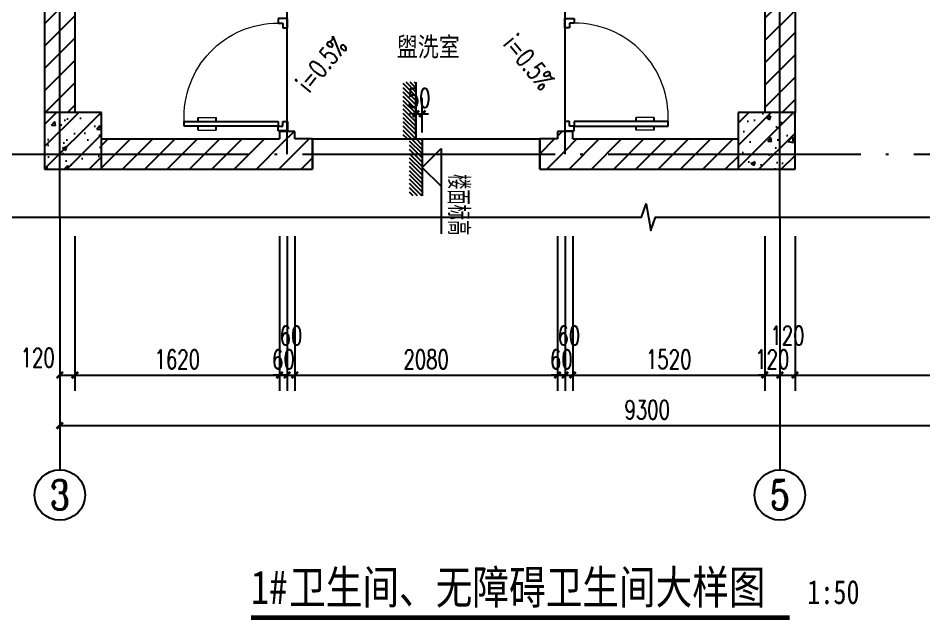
# Model space of a CAD drawing. Extents: x -216126 to 1846968, y -229642 to 543368.
# Drawn here: x 380282 to 387452, y 251408 to 256175 of the extents above; entities that cross this region are included whole.
import ezdxf
from ezdxf.enums import TextEntityAlignment as Align

# ---------------------------------------------------------------- set-up
doc = ezdxf.new("R2010")
doc.units = 0
doc.header["$LTSCALE"] = 1000
doc.header["$MEASUREMENT"] = 0
doc.linetypes.add('DASH', pattern=[0.35, 0.25, -0.1])
doc.linetypes.add('DOTE', pattern=[2.42, 2, -0.2, 0.02, -0.2])
doc.layers.get('Defpoints').update_dxf_attribs({"color": 250})
for name, color, linetype in [('AXIS', 171, 'Continuous'), ('AXIS_TEXT', 7, 'Continuous'), ('COLUMN', 9, 'Continuous'), ('DIM_ELEV', 171, 'Continuous'), ('DIM_SYMB', 171, 'Continuous'), ('DOTE', 8, 'DOTE'), ('PUB_DIM', 171, 'Continuous'), ('PUB_HATCH', 8, 'Continuous'), ('PUB_TEXT', 7, 'Continuous'), ('WALL', 9, 'Continuous'), ('WINDOW', 8, 'Continuous'), ('填充', 8, 'Continuous'), ('看线', 149, 'Continuous')]:
    doc.layers.add(name, color=color, linetype=linetype)
doc.styles.add('_TCH_AXIS', font='COMPLEX', dxfattribs={"bigfont": 'GBCBIG'})
doc.styles.add('_TCH_DIM', font='SIMPLEX', dxfattribs={"bigfont": 'GBCBIG'})
doc.styles.add('_TCH_DIM_T3', font='SIMPLEX', dxfattribs={"width": 0.705882, "bigfont": 'GBCBIG'})
doc.styles.add('COMPLEX', font='COMPLEX')
doc.styles.add('宋体', font='', dxfattribs={"width": 0.8})
doc.styles.get('宋体').set_extended_font_data('SimSun')
doc.dimstyles.new('_TCH_ARCH&&50', dxfattribs={"dimtxt": 148.75, "dimasz": 50, "dimexe": 125, "dimexo": 150, "dimgap": 50, "dimtad": 1, "dimdec": 0, "dimzin": 0, "dimdsep": 46, "dimtxsty": '_TCH_DIM_T3', "dimblk": 'ARCHTICK', "dimcen": 0.09, "dimclrt": 7, "dimazin": 2, "dimtfac": 1, "dimtdec": 0, "dimtix": 1, "dimtmove": 2, "dimatfit": 3, "dimfxl": 0, "dimtolj": 1, "dimtzin": 0, "dimarcsym": 0})
pattern_1 = [(45, (0, 0), (-88.388348, 88.388348), []), (50, (0, 0), (358.6301, -31.37607), [37.5, -412.5]), (355, (0, 0), (-69.37567, 376.09607), [30, -330]), (100.4514, (29.9, -2.6), (289.2547, 344.71977), [31.8701, -350.57106]), (46.1842, (0, 100), (533.62052, -82.7595), [56.25, -618.75]), (96.6356, (44.47, 93.1), (467.33135, 487.05894), [47.80514, -525.8565]), (351.1842, (0, 100), (467.331, 487.0593), [45, -495]), (21, (50, 75), (298.45353, -201.30945), [37.5, -412.5]), (326, (50, 75), (121.65767, 362.57502), [30, -330]), (71.4514, (74.87, 58.22), (420.11131, 161.26525), [31.8701, -350.57106]), (37.5, (0, 0), (6.079928, 166.446927), [0, -326, 0, -335, 0, -331.25]), (7.5, (0, 0), (131.53477, 197.205856), [0, -191, 0, -318.5, 0, -126.25]), (327.5, (-111.5, 0), (266.91122, -11.277436), [0, -125, 0, -390, 0, -517.5]), (317.5, (-161.5, 0), (291.59308, 50.05249), [0, -162.5, 0, -259, 0, -367.5])]
pattern_2 = [(45, (0, 89.76), (-88.388383, 88.388383), [])]

# ---------------------------------------------------------------- blocks, each defined once
blk = doc.blocks.new('A$C687E1119')
at = {"layer": '填充', "color": 148}
for p, q in [((100, 1778), (122, 1800)), ((100, 1710), (190, 1800)), ((100, 1643), (257, 1800)), ((100, 1576), (300, 1776)), ((100, 1508), (300, 1708)), ((100, 1441), (300, 1641)), ((100, 1374), (300, 1574)), ((100, 1306), (300, 1506)), ((100, 1239), (300, 1439)), ((100, 1172), (300, 1372)), ((100, 1104), (300, 1304)), ((100, 1037), (300, 1237)), ((100, 970), (300, 1170)), ((0, 735), (300, 1035)), ((100, 902), (300, 1102)), ((0, 870), (30, 900)), ((0, 802), (98, 900)), ((0, 667), (200, 867)), ((233, 900), (300, 967)), ((0, 600), (200, 800)), ((0, 533), (200, 733)), ((0, 465), (200, 665)), ((0, 398), (200, 598)), ((0, 331), (200, 531)), ((0, 263), (200, 463)), ((0, 196), (200, 396)), ((0, 129), (200, 329)), ((0, 61), (200, 261)), ((6, 0), (200, 194)), ((73, 0), (200, 127)), ((141, 0), (200, 59))]:
    blk.add_line(p, q, dxfattribs=at)
at = {"layer": '看线', "color": 104}
blk.add_lwpolyline([(100, 1800), (100, 900), (0, 900), (0, 0)], dxfattribs=at)
blk = doc.blocks.new('$DorLib2D$00000009')
for p, q in [((0.4129, 0.9053), (0.4129, 0.0807)), ((0.4541, 0.9053), (0.4129, 0.9053)), ((0.4541, 0.0807), (0.4541, 0.9053)), ((0.4129, 0.7822), (0.378, 0.7822)), ((0.489, 0.7822), (0.4541, 0.7822)), ((0.4129, 0.6235), (0.378, 0.6235)), ((0.489, 0.6235), (0.4541, 0.6235)), ((-0.4941, 0.0807), (-0.4529, 0.0807)), ((-0.4941, -0.0018), (-0.4941, 0.0807)), ((-0.4529, 0.0807), (-0.4529, 0.0395)), ((0.4129, 0.0807), (0.4541, 0.0807)), ((0.4953, 0.0807), (0.4541, 0.0807)), ((0.4541, 0.0807), (0.4541, 0.0395)), ((0.4953, -0.0018), (0.4953, 0.0807)), ((-0.4529, 0.0395), (-0.4117, 0.0395)), ((-0.4117, 0.0395), (-0.4117, -0.0018)), ((0.4541, 0.0395), (0.4129, 0.0395)), ((0.4129, 0.0395), (0.4129, -0.0018)), ((-0.4941, -0.0018), (-0.4941, -0.0018)), ((-0.4117, -0.0018), (-0.4941, -0.0018)), ((0.4129, -0.0018), (0.4953, -0.0018)), ((0.4953, -0.0018), (0.4953, -0.0018))]:
    blk.add_line(p, q)
at = {"lineweight": 13}
for p, q in [((0.378, 0.7822), (0.378, 0.6235)), ((0.489, 0.7822), (0.489, 0.6235))]:
    blk.add_line(p, q, dxfattribs=at)
blk.add_arc((0.3716, 0.0817), 0.8246, 87.13397, 180.07167, dxfattribs=at)
blk = doc.blocks.new('_AXISO')
blk.add_circle((0, 0), 0.5)
at = {"layer": 'AXIS_TEXT', "style": 'COMPLEX', "width": 1.041667}
blk.add_attdef('A', text='', height=0.56, dxfattribs=at).set_placement((-0.25, -0.28), (0.25, -0.28), align=Align.FIT)
blk = doc.blocks.new('_ArchTick')
at = {"color": 0, "linetype": 'ByBlock', "const_width": 0.4}
blk.add_lwpolyline([(-0.5, -0.5), (0.5, 0.5)], dxfattribs=at)
blk = doc.blocks.new('*D492')
at = {"layer": 'AXIS', "color": 0, "lineweight": -2}
for p, q in [((380611.5, 254447.9), (380611.5, 252822.9)), ((389911.5, 254447.9), (389911.5, 252822.9)), ((380611.5, 252947.9), (389911.5, 252947.9))]:
    blk.add_line(p, q, dxfattribs=at)
at = {"layer": 'Defpoints', "color": 0}
for p in [(380611.5, 254597.9), (389911.5, 254597.9), (389911.5, 252947.9)]:
    blk.add_point(p, dxfattribs=at)
at = {"layer": 'AXIS', "color": 0, "lineweight": -2, "xscale": 50, "yscale": 50, "zscale": 50, "rotation": 180}
blk.add_blockref('_ArchTick', (380611.5, 252947.9), dxfattribs=at)
at = {"layer": 'AXIS', "color": 0, "lineweight": -2, "xscale": 50, "yscale": 50, "zscale": 50}
blk.add_blockref('_ArchTick', (389911.5, 252947.9), dxfattribs=at)
at = {"layer": 'AXIS', "color": 7, "insert": (385261.5, 253072.3), "char_height": 148.75, "attachment_point": 5, "style": '_TCH_DIM_T3'}
blk.add_mtext('\\A1;9300', dxfattribs=at)
blk = doc.blocks.new('*D493')
at = {"layer": 'AXIS', "color": 0, "lineweight": -2}
for p, q in [((380611.5, 254447.9), (380611.5, 253222.9)), ((380731.5, 254447.9), (380731.5, 253222.9)), ((380611.5, 253347.9), (380731.5, 253347.9))]:
    blk.add_line(p, q, dxfattribs=at)
at = {"layer": 'Defpoints', "color": 0}
for p in [(380611.5, 254597.9), (380731.5, 254597.9), (380731.5, 253347.9)]:
    blk.add_point(p, dxfattribs=at)
at = {"layer": 'AXIS', "color": 0, "lineweight": -2, "xscale": 50, "yscale": 50, "zscale": 50, "rotation": 180}
blk.add_blockref('_ArchTick', (380611.5, 253347.9), dxfattribs=at)
at = {"layer": 'AXIS', "color": 0, "lineweight": -2, "xscale": 50, "yscale": 50, "zscale": 50}
blk.add_blockref('_ArchTick', (380731.5, 253347.9), dxfattribs=at)
at = {"layer": 'AXIS', "color": 7, "insert": (380436.5, 253485.4), "char_height": 148.75, "attachment_point": 5, "style": '_TCH_DIM_T3'}
blk.add_mtext('\\A1;120', dxfattribs=at)
blk = doc.blocks.new('*D494')
at = {"layer": 'AXIS', "color": 0, "lineweight": -2}
for p, q in [((380731.5, 254447.9), (380731.5, 253222.9)), ((382351.5, 254447.9), (382351.5, 253222.9)), ((380731.5, 253347.9), (382351.5, 253347.9))]:
    blk.add_line(p, q, dxfattribs=at)
at = {"layer": 'Defpoints', "color": 0}
for p in [(380731.5, 254597.9), (382351.5, 254597.9), (382351.5, 253347.9)]:
    blk.add_point(p, dxfattribs=at)
at = {"layer": 'AXIS', "color": 0, "lineweight": -2, "xscale": 50, "yscale": 50, "zscale": 50, "rotation": 180}
blk.add_blockref('_ArchTick', (380731.5, 253347.9), dxfattribs=at)
at = {"layer": 'AXIS', "color": 0, "lineweight": -2, "xscale": 50, "yscale": 50, "zscale": 50}
blk.add_blockref('_ArchTick', (382351.5, 253347.9), dxfattribs=at)
at = {"layer": 'AXIS', "color": 7, "insert": (381541.5, 253472.3), "char_height": 148.75, "attachment_point": 5, "style": '_TCH_DIM_T3'}
blk.add_mtext('\\A1;1620', dxfattribs=at)
blk = doc.blocks.new('*D495')
at = {"layer": 'AXIS', "color": 0, "lineweight": -2}
for p, q in [((382351.5, 254447.9), (382351.5, 253222.9)), ((382411.5, 254447.9), (382411.5, 253222.9)), ((382351.5, 253347.9), (382301.5, 253347.9)), ((382351.5, 253347.9), (382411.5, 253347.9)), ((382411.5, 253347.9), (382461.5, 253347.9))]:
    blk.add_line(p, q, dxfattribs=at)
at = {"layer": 'Defpoints', "color": 0}
for p in [(382351.5, 254597.9), (382411.5, 254597.9), (382411.5, 253347.9)]:
    blk.add_point(p, dxfattribs=at)
at = {"layer": 'AXIS', "color": 0, "lineweight": -2, "xscale": 50, "yscale": 50, "zscale": 50}
blk.add_blockref('_ArchTick', (382351.5, 253347.9), dxfattribs=at)
at = {"layer": 'AXIS', "color": 0, "lineweight": -2, "xscale": 50, "yscale": 50, "zscale": 50, "rotation": 180}
blk.add_blockref('_ArchTick', (382411.5, 253347.9), dxfattribs=at)
at = {"layer": 'AXIS', "color": 7, "insert": (382381.5, 253472.3), "char_height": 148.75, "attachment_point": 5, "style": '_TCH_DIM_T3'}
blk.add_mtext('\\A1;60', dxfattribs=at)
blk = doc.blocks.new('*D496')
at = {"layer": 'AXIS', "color": 0, "lineweight": -2}
for p, q in [((382411.5, 254447.9), (382411.5, 253222.9)), ((382471.5, 254447.9), (382471.5, 253222.9)), ((382411.5, 253347.9), (382361.5, 253347.9)), ((382411.5, 253347.9), (382471.5, 253347.9)), ((382471.5, 253347.9), (382521.5, 253347.9))]:
    blk.add_line(p, q, dxfattribs=at)
at = {"layer": 'Defpoints', "color": 0}
for p in [(382411.5, 254597.9), (382471.5, 254597.9), (382471.5, 253347.9)]:
    blk.add_point(p, dxfattribs=at)
at = {"layer": 'AXIS', "color": 0, "lineweight": -2, "xscale": 50, "yscale": 50, "zscale": 50}
blk.add_blockref('_ArchTick', (382411.5, 253347.9), dxfattribs=at)
at = {"layer": 'AXIS', "color": 0, "lineweight": -2, "xscale": 50, "yscale": 50, "zscale": 50, "rotation": 180}
blk.add_blockref('_ArchTick', (382471.5, 253347.9), dxfattribs=at)
at = {"layer": 'AXIS', "color": 7, "insert": (382441.5, 253660.4), "char_height": 148.75, "attachment_point": 5, "style": '_TCH_DIM_T3'}
blk.add_mtext('\\A1;60', dxfattribs=at)
blk = doc.blocks.new('*D497')
at = {"layer": 'AXIS', "color": 0, "lineweight": -2}
for p, q in [((382471.5, 254447.9), (382471.5, 253222.9)), ((384551.5, 254447.9), (384551.5, 253222.9)), ((382471.5, 253347.9), (384551.5, 253347.9))]:
    blk.add_line(p, q, dxfattribs=at)
at = {"layer": 'Defpoints', "color": 0}
for p in [(382471.5, 254597.9), (384551.5, 254597.9), (384551.5, 253347.9)]:
    blk.add_point(p, dxfattribs=at)
at = {"layer": 'AXIS', "color": 0, "lineweight": -2, "xscale": 50, "yscale": 50, "zscale": 50, "rotation": 180}
blk.add_blockref('_ArchTick', (382471.5, 253347.9), dxfattribs=at)
at = {"layer": 'AXIS', "color": 0, "lineweight": -2, "xscale": 50, "yscale": 50, "zscale": 50}
blk.add_blockref('_ArchTick', (384551.5, 253347.9), dxfattribs=at)
at = {"layer": 'AXIS', "color": 7, "insert": (383511.5, 253472.3), "char_height": 148.75, "attachment_point": 5, "style": '_TCH_DIM_T3'}
blk.add_mtext('\\A1;2080', dxfattribs=at)
blk = doc.blocks.new('*D498')
at = {"layer": 'AXIS', "color": 0, "lineweight": -2}
for p, q in [((384551.5, 254447.9), (384551.5, 253222.9)), ((384611.5, 254447.9), (384611.5, 253222.9)), ((384551.5, 253347.9), (384501.5, 253347.9)), ((384551.5, 253347.9), (384611.5, 253347.9)), ((384611.5, 253347.9), (384661.5, 253347.9))]:
    blk.add_line(p, q, dxfattribs=at)
at = {"layer": 'Defpoints', "color": 0}
for p in [(384551.5, 254597.9), (384611.5, 254597.9), (384611.5, 253347.9)]:
    blk.add_point(p, dxfattribs=at)
at = {"layer": 'AXIS', "color": 0, "lineweight": -2, "xscale": 50, "yscale": 50, "zscale": 50}
blk.add_blockref('_ArchTick', (384551.5, 253347.9), dxfattribs=at)
at = {"layer": 'AXIS', "color": 0, "lineweight": -2, "xscale": 50, "yscale": 50, "zscale": 50, "rotation": 180}
blk.add_blockref('_ArchTick', (384611.5, 253347.9), dxfattribs=at)
at = {"layer": 'AXIS', "color": 7, "insert": (384581.5, 253472.3), "char_height": 148.75, "attachment_point": 5, "style": '_TCH_DIM_T3'}
blk.add_mtext('\\A1;60', dxfattribs=at)
blk = doc.blocks.new('*D499')
at = {"layer": 'AXIS', "color": 0, "lineweight": -2}
for p, q in [((384611.5, 254447.9), (384611.5, 253222.9)), ((384671.5, 254447.9), (384671.5, 253222.9)), ((384611.5, 253347.9), (384561.5, 253347.9)), ((384611.5, 253347.9), (384671.5, 253347.9)), ((384671.5, 253347.9), (384721.5, 253347.9))]:
    blk.add_line(p, q, dxfattribs=at)
at = {"layer": 'Defpoints', "color": 0}
for p in [(384611.5, 254597.9), (384671.5, 254597.9), (384671.5, 253347.9)]:
    blk.add_point(p, dxfattribs=at)
at = {"layer": 'AXIS', "color": 0, "lineweight": -2, "xscale": 50, "yscale": 50, "zscale": 50}
blk.add_blockref('_ArchTick', (384611.5, 253347.9), dxfattribs=at)
at = {"layer": 'AXIS', "color": 0, "lineweight": -2, "xscale": 50, "yscale": 50, "zscale": 50, "rotation": 180}
blk.add_blockref('_ArchTick', (384671.5, 253347.9), dxfattribs=at)
at = {"layer": 'AXIS', "color": 7, "insert": (384641.5, 253660.4), "char_height": 148.75, "attachment_point": 5, "style": '_TCH_DIM_T3'}
blk.add_mtext('\\A1;60', dxfattribs=at)
blk = doc.blocks.new('*D500')
at = {"layer": 'AXIS', "color": 0, "lineweight": -2}
for p, q in [((384671.5, 254447.9), (384671.5, 253222.9)), ((386191.5, 254447.9), (386191.5, 253222.9)), ((384671.5, 253347.9), (386191.5, 253347.9))]:
    blk.add_line(p, q, dxfattribs=at)
at = {"layer": 'Defpoints', "color": 0}
for p in [(384671.5, 254597.9), (386191.5, 254597.9), (386191.5, 253347.9)]:
    blk.add_point(p, dxfattribs=at)
at = {"layer": 'AXIS', "color": 0, "lineweight": -2, "xscale": 50, "yscale": 50, "zscale": 50, "rotation": 180}
blk.add_blockref('_ArchTick', (384671.5, 253347.9), dxfattribs=at)
at = {"layer": 'AXIS', "color": 0, "lineweight": -2, "xscale": 50, "yscale": 50, "zscale": 50}
blk.add_blockref('_ArchTick', (386191.5, 253347.9), dxfattribs=at)
at = {"layer": 'AXIS', "color": 7, "insert": (385431.5, 253472.3), "char_height": 148.75, "attachment_point": 5, "style": '_TCH_DIM_T3'}
blk.add_mtext('\\A1;1520', dxfattribs=at)
blk = doc.blocks.new('*D501')
at = {"layer": 'AXIS', "color": 0, "lineweight": -2}
for p, q in [((386191.5, 254447.9), (386191.5, 253222.9)), ((386311.5, 254447.9), (386311.5, 253222.9)), ((386191.5, 253347.9), (386141.5, 253347.9)), ((386191.5, 253347.9), (386311.5, 253347.9)), ((386311.5, 253347.9), (386361.5, 253347.9))]:
    blk.add_line(p, q, dxfattribs=at)
at = {"layer": 'Defpoints', "color": 0}
for p in [(386191.5, 254597.9), (386311.5, 254597.9), (386311.5, 253347.9)]:
    blk.add_point(p, dxfattribs=at)
at = {"layer": 'AXIS', "color": 0, "lineweight": -2, "xscale": 50, "yscale": 50, "zscale": 50}
blk.add_blockref('_ArchTick', (386191.5, 253347.9), dxfattribs=at)
at = {"layer": 'AXIS', "color": 0, "lineweight": -2, "xscale": 50, "yscale": 50, "zscale": 50, "rotation": 180}
blk.add_blockref('_ArchTick', (386311.5, 253347.9), dxfattribs=at)
at = {"layer": 'AXIS', "color": 7, "insert": (386251.5, 253472.3), "char_height": 148.75, "attachment_point": 5, "style": '_TCH_DIM_T3'}
blk.add_mtext('\\A1;120', dxfattribs=at)
blk = doc.blocks.new('*D502')
at = {"layer": 'AXIS', "color": 0, "lineweight": -2}
for p, q in [((386311.5, 254447.9), (386311.5, 253222.9)), ((386431.5, 254447.9), (386431.5, 253222.9)), ((386311.5, 253347.9), (386431.5, 253347.9))]:
    blk.add_line(p, q, dxfattribs=at)
at = {"layer": 'Defpoints', "color": 0}
for p in [(386311.5, 254597.9), (386431.5, 254597.9), (386431.5, 253347.9)]:
    blk.add_point(p, dxfattribs=at)
at = {"layer": 'AXIS', "color": 0, "lineweight": -2, "xscale": 50, "yscale": 50, "zscale": 50, "rotation": 180}
blk.add_blockref('_ArchTick', (386311.5, 253347.9), dxfattribs=at)
at = {"layer": 'AXIS', "color": 0, "lineweight": -2, "xscale": 50, "yscale": 50, "zscale": 50}
blk.add_blockref('_ArchTick', (386431.5, 253347.9), dxfattribs=at)
at = {"layer": 'AXIS', "color": 7, "insert": (386371.5, 253660.4), "char_height": 148.75, "attachment_point": 5, "style": '_TCH_DIM_T3'}
blk.add_mtext('\\A1;120', dxfattribs=at)
blk = doc.blocks.new('*D503')
at = {"layer": 'AXIS', "color": 0, "lineweight": -2}
for p, q in [((386431.5, 254447.9), (386431.5, 253222.9)), ((389791.5, 254447.9), (389791.5, 253222.9)), ((386431.5, 253347.9), (389791.5, 253347.9))]:
    blk.add_line(p, q, dxfattribs=at)
at = {"layer": 'Defpoints', "color": 0}
for p in [(386431.5, 254597.9), (389791.5, 254597.9), (389791.5, 253347.9)]:
    blk.add_point(p, dxfattribs=at)
at = {"layer": 'AXIS', "color": 0, "lineweight": -2, "xscale": 50, "yscale": 50, "zscale": 50, "rotation": 180}
blk.add_blockref('_ArchTick', (386431.5, 253347.9), dxfattribs=at)
at = {"layer": 'AXIS', "color": 0, "lineweight": -2, "xscale": 50, "yscale": 50, "zscale": 50}
blk.add_blockref('_ArchTick', (389791.5, 253347.9), dxfattribs=at)
at = {"layer": 'AXIS', "color": 7, "insert": (388111.5, 253472.3), "char_height": 148.75, "attachment_point": 5, "style": '_TCH_DIM_T3'}
blk.add_mtext('\\A1;3360', dxfattribs=at)
blk = doc.blocks.new('*D505')
at = {"layer": 'Defpoints', "color": 0}
for p in [(383480.5, 255417.9), (383430.5, 255117.9), (383480.5, 255117.9)]:
    blk.add_point(p, dxfattribs=at)
at = {"layer": 'PUB_DIM', "color": 0, "lineweight": -2}
for p, q in [((383430.5, 255267.9), (383430.5, 255542.9)), ((383480.5, 255267.9), (383480.5, 255542.9)), ((383430.5, 255417.9), (383380.5, 255417.9)), ((383430.5, 255417.9), (383480.5, 255417.9)), ((383480.5, 255417.9), (383530.5, 255417.9))]:
    blk.add_line(p, q, dxfattribs=at)
at = {"layer": 'PUB_DIM', "color": 0, "lineweight": -2, "xscale": 50, "yscale": 50, "zscale": 50}
blk.add_blockref('_ArchTick', (383430.5, 255417.9), dxfattribs=at)
at = {"layer": 'PUB_DIM', "color": 0, "lineweight": -2, "xscale": 50, "yscale": 50, "zscale": 50, "rotation": 180}
blk.add_blockref('_ArchTick', (383480.5, 255417.9), dxfattribs=at)
at = {"layer": 'PUB_DIM', "color": 7, "insert": (383455.5, 255542.3), "char_height": 148.75, "attachment_point": 5, "style": '_TCH_DIM_T3'}
blk.add_mtext('\\A1;50', dxfattribs=at)

msp = doc.modelspace()

# ---------------------------------------------------------------- hatches: boundary and pattern name
at = {"layer": 'PUB_HATCH'}
h = msp.add_hatch(dxfattribs=at)
h.set_pattern_fill('普通砖', color=256, scale=50, style=0)
h.set_pattern_definition(pattern_2)
h.paths.add_polyline_path([(380491.5, 255427.9), (380731.5, 255427.9), (380731.5, 258647.9), (380491.5, 258647.9)])
h = msp.add_hatch(dxfattribs=at)
h.set_pattern_fill('普通砖', color=256, scale=50, style=0)
h.set_pattern_definition(pattern_2)
h.paths.add_polyline_path([(386191.5, 255427.9), (386431.5, 255427.9), (386431.5, 257097.9), (386351.5, 257197.9), (386191.5, 257197.9)])
h = msp.add_hatch(dxfattribs=at)
h.set_pattern_fill('钢筋混凝土', color=256, scale=50, style=0)
h.set_pattern_definition(pattern_1)
h.paths.add_polyline_path([(380941.5, 255427.9), (380491.5, 255427.9), (380491.5, 254977.9), (380941.5, 254977.9)])
h = msp.add_hatch(dxfattribs=at)
h.set_pattern_fill('钢筋混凝土', color=256, scale=50, style=0)
h.set_pattern_definition(pattern_1)
h.paths.add_polyline_path([(386431.5, 255427.9), (385981.5, 255427.9), (385981.5, 254977.9), (386431.5, 254977.9)])
h = msp.add_hatch(dxfattribs=at)
h.set_pattern_fill('普通砖', color=256, scale=50, style=0)
h.set_pattern_definition(pattern_2)
h.paths.add_polyline_path([(382471.5, 255217.9), (382471.5, 255277.9), (382351.5, 255277.9), (382351.5, 255217.9), (382411.5, 255137.9)])
h = msp.add_hatch(dxfattribs=at)
h.set_pattern_fill('普通砖', color=256, scale=50, style=0)
h.set_pattern_definition(pattern_2)
h.paths.add_polyline_path([(384671.5, 255217.9), (384671.5, 255277.9), (384551.5, 255277.9), (384551.5, 255217.9), (384611.5, 255137.9)])
h = msp.add_hatch(dxfattribs=at)
h.set_pattern_fill('普通砖', color=256, scale=50, style=0)
h.set_pattern_definition(pattern_2)
h.paths.add_polyline_path([(380941.5, 255217.9), (380941.5, 254977.9), (382411.5, 254977.9), (382411.5, 255137.9), (382351.5, 255217.9)])
h = msp.add_hatch(dxfattribs=at)
h.set_pattern_fill('普通砖', color=256, scale=50, style=0)
h.set_pattern_definition(pattern_2)
h.paths.add_polyline_path([(382411.5, 254977.9), (382611.5, 254977.9), (382611.5, 255217.9), (382471.5, 255217.9), (382411.5, 255137.9)])
h = msp.add_hatch(dxfattribs=at)
h.set_pattern_fill('普通砖', color=256, scale=50, style=0)
h.set_pattern_definition(pattern_2)
h.paths.add_polyline_path([(384551.5, 255217.9), (384411.5, 255217.9), (384411.5, 254977.9), (384611.5, 254977.9), (384611.5, 255137.9)])
h = msp.add_hatch(dxfattribs=at)
h.set_pattern_fill('普通砖', color=256, scale=50, style=0)
h.set_pattern_definition(pattern_2)
h.paths.add_polyline_path([(385981.5, 254977.9), (385981.5, 255217.9), (384671.5, 255217.9), (384611.5, 255137.9), (384611.5, 254977.9)])

# ---------------------------------------------------------------- linework, layer by layer
at = {"layer": 'AXIS'}
for p, q in [((380611.5, 254597.9), (380611.5, 252597.9)), ((386311.5, 254597.9), (386311.5, 252597.9))]:
    msp.add_line(p, q, dxfattribs=at)
at = {"layer": 'COLUMN'}
for p, q in [((380941.5, 255427.9), (380491.5, 255427.9)), ((380491.5, 255427.9), (380491.5, 254977.9)), ((380941.5, 254977.9), (380941.5, 255427.9)), ((386431.5, 255427.9), (385981.5, 255427.9)), ((385981.5, 255427.9), (385981.5, 254977.9)), ((386431.5, 254977.9), (386431.5, 255427.9)), ((380491.5, 254977.9), (380941.5, 254977.9)), ((385981.5, 254977.9), (386431.5, 254977.9))]:
    msp.add_line(p, q, dxfattribs=at)
at = {"layer": 'DIM_ELEV'}
for p, q in [((383480.5, 254992.9), (383630.5, 255142.9)), ((383630.5, 255142.9), (383630.5, 254467.2)), ((383480.5, 254992.9), (383630.5, 254842.9))]:
    msp.add_line(p, q, dxfattribs=at)
at = {"layer": 'DIM_SYMB'}
for points in [[(382497.5, 255385.7, 0, 0, 0), (382983.6, 255971.5, 40, 0, 0), (383079.4, 256086.9, 0, 0, 0)], [(384525.5, 255385.7, 0, 0, 0), (384039.4, 255971.5, 40, 0, 0), (383943.6, 256086.9, 0, 0, 0)]]:
    msp.add_lwpolyline(points, format="xyseb", dxfattribs=at)
msp.add_lwpolyline([(379811.5, 254597.9), (385215.8, 254597.9), (385254, 254702.9), (385291, 254492.9), (385328.3, 254597.9), (390732.5, 254597.9)], dxfattribs=at)
at = {"layer": 'DIM_SYMB', "const_width": 35}
msp.add_lwpolyline([(382124.6, 251425.5), (386388.7, 251425.5)], dxfattribs=at)
at = {"layer": 'DOTE'}
for p, q in [((380611.5, 254597.9), (380611.5, 260797.9)), ((386311.5, 254597.9), (386311.5, 260797.9)), ((382411.5, 255097.9), (382411.5, 257197.9)), ((384611.5, 255097.9), (384611.5, 257197.9)), ((380111.5, 255097.9), (390411.5, 255097.9))]:
    msp.add_line(p, q, dxfattribs=at)
at = {"layer": 'WALL'}
for p, q in [((380491.5, 258647.9), (380491.5, 255427.9)), ((380731.5, 258647.9), (380731.5, 255427.9)), ((386191.5, 257197.9), (386191.5, 255427.9)), ((386431.5, 257097.9), (386431.5, 255427.9)), ((382471.5, 255277.9), (382351.5, 255277.9)), ((382351.5, 255277.9), (382351.5, 255217.9)), ((382471.5, 255217.9), (382471.5, 255277.9)), ((384671.5, 255277.9), (384551.5, 255277.9)), ((384551.5, 255277.9), (384551.5, 255217.9)), ((384671.5, 255217.9), (384671.5, 255277.9)), ((380941.5, 255217.9), (382351.5, 255217.9)), ((382611.5, 255217.9), (382471.5, 255217.9)), ((382611.5, 254977.9), (382611.5, 255217.9)), ((384551.5, 255217.9), (384411.5, 255217.9)), ((384411.5, 255217.9), (384411.5, 254977.9)), ((384671.5, 255217.9), (385981.5, 255217.9)), ((380941.5, 254977.9), (382411.5, 254977.9)), ((382411.5, 254977.9), (382611.5, 254977.9)), ((384411.5, 254977.9), (384611.5, 254977.9)), ((384611.5, 254977.9), (385981.5, 254977.9))]:
    msp.add_line(p, q, dxfattribs=at)
at = {"layer": 'WINDOW', "linetype": 'DASH'}
for p, q in [((382611.5, 255217.9), (382611.5, 254977.9)), ((384411.5, 254977.9), (384411.5, 255217.9))]:
    msp.add_line(p, q, dxfattribs=at)
at = {"layer": 'WINDOW'}
msp.add_line((382611.5, 255217.9), (384411.5, 255217.9), dxfattribs=at)

# ---------------------------------------------------------------- block references
at = {"xscale": -0.5, "yscale": 0.5, "zscale": 0.5}
msp.add_blockref('A$C687E1119', (383480.5, 254767.9), dxfattribs=at)
at = {"layer": 'AXIS'}
ref = msp.add_blockref('_AXISO', (380611.5, 252397.9), dxfattribs=dict(at, xscale=400, yscale=400, zscale=400))
ref.add_attrib('A', '3', dxfattribs={"layer": 'AXIS_TEXT', "height": 233, "style": '_TCH_AXIS'}).set_placement((380533.8, 252281.4), (380689.2, 252281.4), align=Align.FIT)
ref = msp.add_blockref('_AXISO', (386311.5, 252397.9), dxfattribs=dict(at, xscale=400, yscale=400, zscale=400))
ref.add_attrib('A', '5', dxfattribs={"layer": 'AXIS_TEXT', "height": 233, "style": '_TCH_AXIS'}).set_placement((386233.8, 252281.4), (386389.2, 252281.4), align=Align.FIT)
at = {"layer": 'WINDOW', "xscale": 900, "zscale": 900}
for p, yscale, rotation in [((382411.5, 255727.9), -900, 270), ((384611.5, 255727.9), 900, 270.0000000000016)]:
    msp.add_blockref('$DorLib2D$00000009', p, dxfattribs=dict(at, yscale=yscale, rotation=rotation))

# ---------------------------------------------------------------- texts
at = {"layer": 'PUB_TEXT', "style": '宋体', "width": 0.8}
for s, height, p in [('盥洗室', 151.9, (383279.7, 255871.9)), ('卫生间、无障碍卫生间大样图', 265.823, (382427.1, 251533.9)), ('1#', 265.82, (382124.6, 251533.9)), ('1:50', 189.87, (386528.7, 251533.9))]:
    msp.add_text(s, height=height, dxfattribs=at).set_placement(p)
at = {"layer": 'PUB_TEXT', "style": '_TCH_DIM', "width": 0.705882}
for rotation, p in [(309.68559, (384112.1, 255966.1)), (50.31441, (382585.2, 255573.6))]:
    msp.add_text('i=0.5%', height=148.75, rotation=rotation, dxfattribs=at).set_placement(p)
at = {"layer": 'PUB_TEXT', "style": '_TCH_DIM'}
msp.add_text('楼面标高', height=168.79, rotation=270, dxfattribs=at).set_placement((383683, 254940.1))

# ---------------------------------------------------------------- dimensions: what is measured, and where the dimension line sits
at = {"layer": 'AXIS'}
for base, p1, p2, picture, middle in [((380731.5, 253347.9), (380611.5, 254597.9), (380731.5, 254597.9), '*D493', (380436.5, 253485.4)), ((382471.5, 253347.9), (382411.5, 254597.9), (382471.5, 254597.9), '*D496', (382441.5, 253660.4)), ((384671.5, 253347.9), (384611.5, 254597.9), (384671.5, 254597.9), '*D499', (384641.5, 253660.4)), ((386431.5, 253347.9), (386311.5, 254597.9), (386431.5, 254597.9), '*D502', (386371.5, 253660.4))]:
    dim = msp.add_linear_dim(base=base, p1=p1, p2=p2, angle=0, dimstyle='_TCH_ARCH&&50', dxfattribs=at)
    dim.commit()
    dim.dimension.update_dxf_attribs({"geometry": picture, "text_midpoint": middle, "dimtype": 161})
for p1, p2, distance, picture, middle in [((380611.5, 254597.9), (389911.5, 254597.9), -1650, '*D492', (385261.5, 253072.3)), ((380731.5, 254597.9), (382351.5, 254597.9), -1250, '*D494', (381541.5, 253472.3)), ((382351.5, 254597.9), (382411.5, 254597.9), -1250, '*D495', (382381.5, 253472.3)), ((382471.5, 254597.9), (384551.5, 254597.9), -1250, '*D497', (383511.5, 253472.3)), ((384551.5, 254597.9), (384611.5, 254597.9), -1250, '*D498', (384581.5, 253472.3)), ((384671.5, 254597.9), (386191.5, 254597.9), -1250, '*D500', (385431.5, 253472.3)), ((386191.5, 254597.9), (386311.5, 254597.9), -1250, '*D501', (386251.5, 253472.3)), ((386431.5, 254597.9), (389791.5, 254597.9), -1250, '*D503', (388111.5, 253472.3))]:
    dim = msp.add_aligned_dim(p1=p1, p2=p2, distance=distance, dimstyle='_TCH_ARCH&&50', dxfattribs=at)
    dim.commit()
    dim.dimension.update_dxf_attribs({"geometry": picture, "text_midpoint": middle})
at = {"layer": 'PUB_DIM'}
dim = msp.add_aligned_dim(p1=(383430.5, 255117.9), p2=(383480.5, 255117.9), distance=300, dimstyle='_TCH_ARCH&&50', dxfattribs=at)
dim.commit()
dim.dimension.update_dxf_attribs({"geometry": '*D505', "text_midpoint": (383455.5, 255542.3)})

doc.saveas('drawing.dxf')
